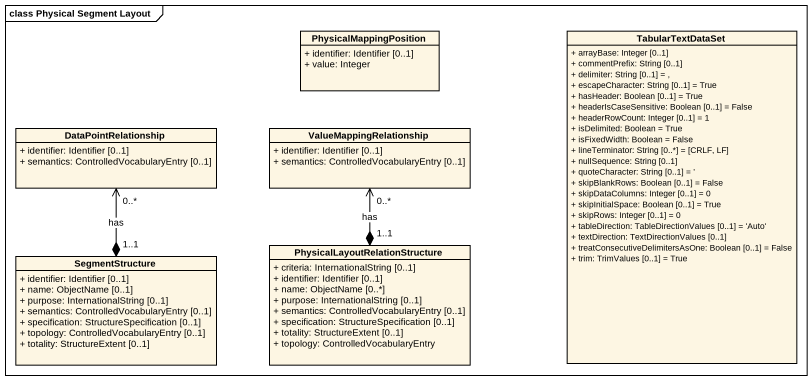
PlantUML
@startuml
mainframe class Physical Segment Layout
hide circle
hide empty members
skinparam classAttributeIconSize 0
class PhysicalMappingPosition {
  + identifier: Identifier [0..1]
  + value: Integer
}
class TabularTextDataSet {
  + arrayBase: Integer [0..1]
  + commentPrefix: String [0..1]
  + delimiter: String [0..1] = ,
  + escapeCharacter: String [0..1] = True
  + hasHeader: Boolean [0..1] = True
  + headerIsCaseSensitive: Boolean [0..1] = False
  + headerRowCount: Integer [0..1] = 1
  + isDelimited: Boolean = True
  + isFixedWidth: Boolean = False
  + lineTerminator: String [0..*] = [CRLF, LF]
  + nullSequence: String [0..1]
  + quoteCharacter: String [0..1] = '
  + skipBlankRows: Boolean [0..1] = False
  + skipDataColumns: Integer [0..1] = 0
  + skipInitialSpace: Boolean [0..1] = True
  + skipRows: Integer [0..1] = 0
  + tableDirection: TableDirectionValues [0..1] = 'Auto'
  + textDirection: TextDirectionValues [0..1]
  + treatConsecutiveDelimitersAsOne: Boolean [0..1] = False
  + trim: TrimValues [0..1] = True
}
class DataPointRelationship {
  + identifier: Identifier [0..1]
  + semantics: ControlledVocabularyEntry [0..1]
}
class ValueMappingRelationship {
  + identifier: Identifier [0..1]
  + semantics: ControlledVocabularyEntry [0..1]
}
class SegmentStructure {
  + identifier: Identifier [0..1]
  + name: ObjectName [0..1]
  + purpose: InternationalString [0..1]
  + semantics: ControlledVocabularyEntry [0..1]
  + specification: StructureSpecification [0..1]
  + topology: ControlledVocabularyEntry [0..1]
  + totality: StructureExtent [0..1]
}
class "PhysicalLayoutRelationStructure" as PhysicalLayoutRelationStruct {
  + criteria: InternationalString [0..1]
  + identifier: Identifier [0..1]
  + name: ObjectName [0..*]
  + purpose: InternationalString [0..1]
  + semantics: ControlledVocabularyEntry [0..1]
  + specification: StructureSpecification [0..1]
  + totality: StructureExtent [0..1]
  + topology: ControlledVocabularyEntry
}
DataPointRelationship "0..*" <--* "1..1" SegmentStructure : has
ValueMappingRelationship "0..*" <--* "1..1" PhysicalLayoutRelationStruct : has
@enduml
